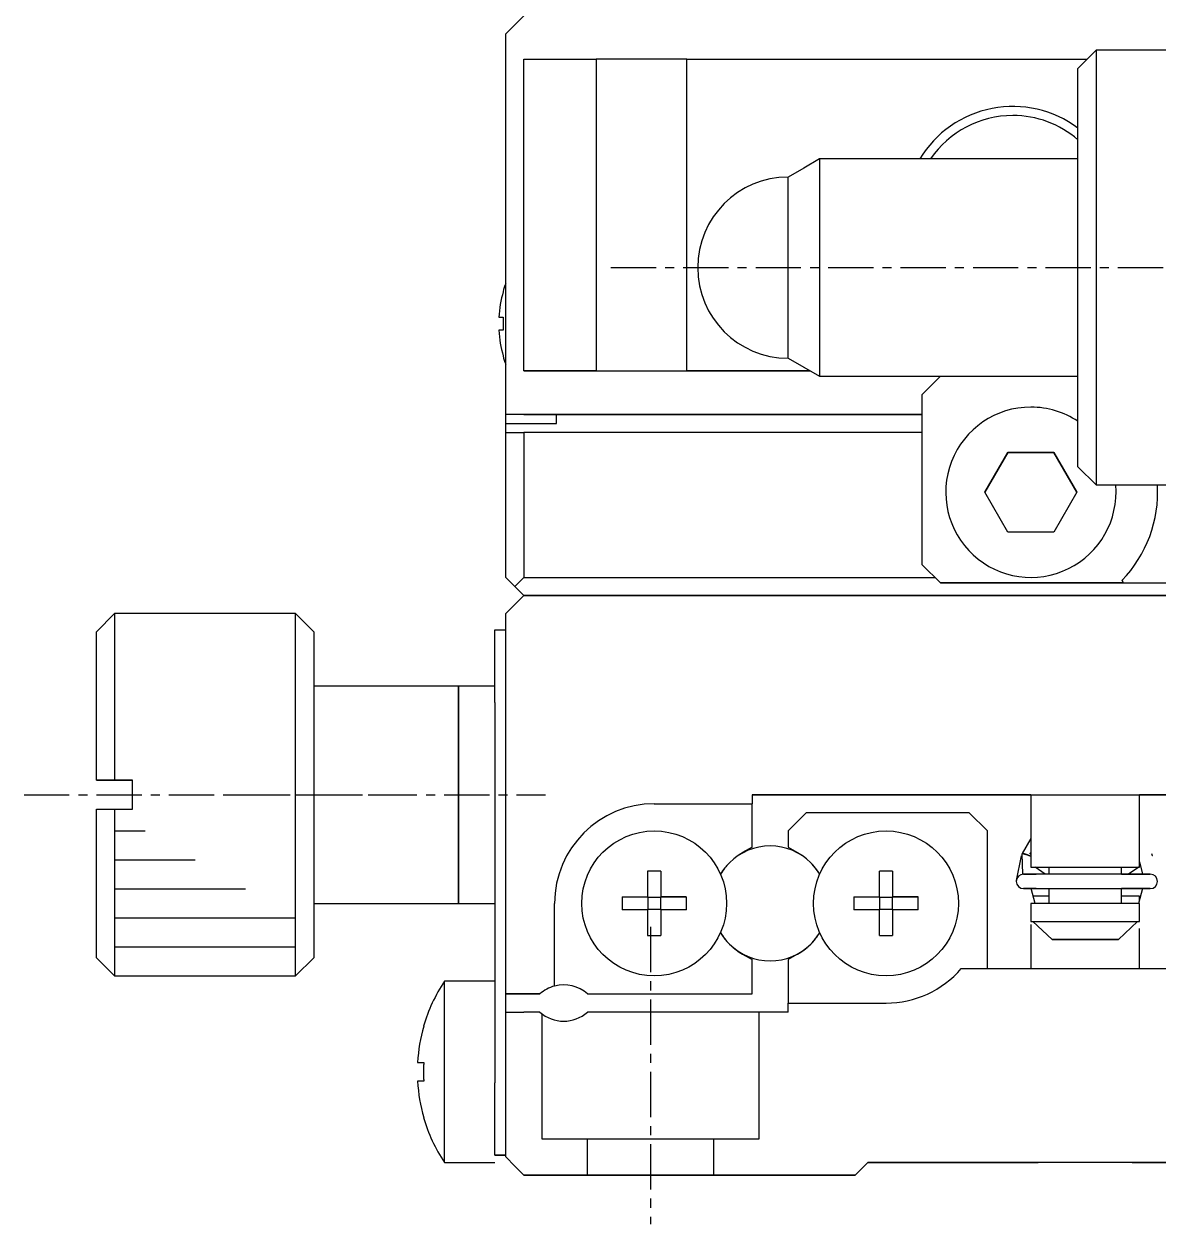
# Model space of a CAD drawing. Extents: x 85 to 291, y 58 to 217.
# Drawn here: x 89.8 to 121.11, y 106.46 to 139.58 of the extents above; entities that cross this region are included whole.
import ezdxf

# ---------------------------------------------------------------- set-up
doc = ezdxf.new("R2010")
doc.units = 0
doc.linetypes.add('CENTER', pattern=[2, 1.25, -0.25, 0.25, -0.25])
doc.layers.get('0').update_dxf_attribs({"linetype": 'CONTINUOUS'})
doc.layers.add('CENTER', color=1, linetype='CENTER')

msp = doc.modelspace()

# ---------------------------------------------------------------- linework, layer by layer
at = {"color": 7, "linetype": 'CONTINUOUS'}
for p, q in [((103.598, 139.806), (103.098, 139.306)), ((103.098, 128.806), (103.098, 139.306)), ((119.398, 138.856), (118.898, 138.356)), ((119.398, 138.856), (119.398, 126.856)), ((122.898, 138.856), (119.398, 138.856)), ((103.598, 130.006), (103.598, 138.606)), ((103.598, 138.606), (105.598, 138.606)), ((105.598, 138.606), (105.598, 130.006)), ((108.098, 138.606), (105.598, 138.606)), ((108.098, 138.606), (119.148, 138.606)), ((108.098, 130.006), (108.098, 138.606)), ((118.898, 127.356), (118.898, 138.356)), ((111.764, 135.856), (111.331, 135.606)), ((118.898, 135.856), (111.764, 135.856)), ((111.764, 135.856), (111.764, 132.829)), ((111.331, 135.606), (110.898, 135.356)), ((110.898, 132.834), (110.898, 135.356)), ((110.898, 130.356), (110.898, 132.834)), ((111.764, 132.829), (111.764, 129.856)), ((103.024, 132.195), (103.028, 132.193)), ((103.024, 132.195), (103.028, 132.193)), ((102.908, 131.486), (103.028, 131.486)), ((102.908, 131.486), (103.028, 131.486)), ((103.028, 131.126), (102.908, 131.126)), ((103.028, 130.42), (103.024, 130.418)), ((110.898, 130.356), (111.331, 130.106)), ((103.598, 130.006), (108.098, 130.006)), ((105.598, 130.006), (103.598, 130.006)), ((105.598, 130.006), (108.098, 130.006)), ((111.504, 130.006), (108.098, 130.006)), ((108.098, 130.006), (111.504, 130.006)), ((111.331, 130.106), (111.764, 129.856)), ((111.764, 129.856), (118.898, 129.856)), ((115.098, 129.856), (114.598, 129.356)), ((115.098, 129.856), (118.898, 129.856)), ((114.598, 124.656), (114.598, 129.356)), ((103.598, 128.806), (103.098, 128.806)), ((104.498, 128.806), (103.098, 128.806)), ((103.098, 128.556), (103.098, 128.806)), ((103.098, 128.556), (104.498, 128.556)), ((103.098, 128.556), (104.498, 128.556)), ((103.098, 128.306), (103.098, 128.556)), ((103.598, 128.806), (114.598, 128.806)), ((114.598, 128.806), (104.498, 128.806)), ((104.498, 128.556), (104.498, 128.806)), ((103.098, 124.306), (103.098, 128.306)), ((103.098, 128.306), (103.598, 128.306)), ((103.598, 128.306), (103.598, 124.306)), ((114.598, 128.306), (103.598, 128.306)), ((116.963, 127.756), (116.328, 126.656)), ((116.328, 126.656), (116.963, 127.756)), ((118.233, 127.756), (116.963, 127.756)), ((116.963, 127.756), (118.233, 127.756)), ((118.868, 126.656), (118.233, 127.756)), ((118.233, 127.756), (118.868, 126.656)), ((118.898, 127.356), (119.398, 126.856)), ((116.963, 125.556), (116.328, 126.656)), ((118.868, 126.656), (118.233, 125.556)), ((119.398, 126.856), (122.898, 126.856)), ((118.233, 125.556), (116.963, 125.556)), ((115.098, 124.156), (114.598, 124.656)), ((114.598, 124.656), (115.098, 124.156)), ((103.098, 124.306), (103.348, 124.056)), ((103.348, 124.056), (103.098, 124.306)), ((103.598, 124.306), (103.348, 124.056)), ((103.598, 124.306), (114.948, 124.306)), ((120.145, 124.156), (120.116, 124.225)), ((120.116, 124.225), (120.145, 124.156)), ((103.598, 123.806), (103.248, 124.156)), ((103.248, 124.156), (103.598, 123.806)), ((103.348, 124.056), (103.598, 123.806)), ((103.598, 123.806), (103.348, 124.056)), ((115.098, 124.156), (122.898, 124.156)), ((120.145, 124.156), (115.098, 124.156)), ((120.145, 124.156), (122.898, 124.156)), ((103.598, 123.806), (103.098, 123.306)), ((103.598, 123.806), (142.598, 123.806)), ((142.598, 123.806), (103.598, 123.806)), ((92.298, 123.306), (91.798, 122.806)), ((92.298, 123.306), (92.298, 118.706)), ((97.298, 123.306), (92.298, 123.306)), ((97.298, 118.306), (97.298, 123.306)), ((97.798, 122.806), (97.298, 123.306)), ((103.098, 112.806), (103.098, 123.306)), ((91.798, 118.706), (91.798, 122.806)), ((97.798, 122.806), (97.798, 118.306)), ((102.798, 120.856), (102.798, 122.856)), ((102.798, 122.856), (103.098, 122.856)), ((101.798, 121.306), (97.798, 121.306)), ((101.798, 121.306), (101.798, 115.306)), ((101.798, 118.306), (101.798, 121.306)), ((102.798, 121.306), (101.798, 121.306)), ((102.798, 120.856), (102.798, 111.731)), ((91.798, 118.706), (92.298, 118.706)), ((92.298, 118.706), (91.798, 118.706)), ((92.298, 118.706), (92.798, 118.706)), ((92.798, 118.706), (92.298, 118.706)), ((92.798, 117.906), (92.798, 118.706)), ((97.298, 113.306), (97.298, 118.306)), ((97.798, 118.306), (97.798, 113.806)), ((101.798, 115.306), (101.798, 118.306)), ((117.598, 118.306), (109.898, 118.306)), ((109.898, 118.306), (136.298, 118.306)), ((109.898, 118.306), (109.898, 118.056)), ((117.598, 118.306), (117.598, 116.306)), ((121.598, 118.306), (120.598, 118.306)), ((120.598, 116.306), (120.598, 118.306)), ((107.198, 118.056), (109.898, 118.056)), ((107.198, 118.056), (109.898, 118.056)), ((109.898, 116.857), (109.898, 118.056)), ((91.798, 117.906), (92.298, 117.906)), ((91.798, 113.806), (91.798, 117.906)), ((92.298, 117.906), (92.798, 117.906)), ((92.298, 117.906), (92.298, 113.306)), ((111.398, 117.806), (110.898, 117.306)), ((115.898, 117.806), (111.398, 117.806)), ((116.398, 117.306), (115.898, 117.806)), ((110.898, 117.306), (110.898, 116.857)), ((116.398, 113.506), (116.398, 117.306)), ((117.597, 117.097), (117.356, 116.686)), ((109.638, 116.707), (109.898, 116.857)), ((109.898, 116.857), (109.638, 116.707)), ((110.898, 116.857), (111.158, 116.707)), ((110.898, 116.857), (111.158, 116.707)), ((117.329, 116.62), (117.196, 115.939)), ((117.35, 116.676), (117.363, 116.11)), ((117.355, 116.684), (117.562, 116.629)), ((117.562, 116.629), (117.598, 116.612)), ((117.568, 116.664), (117.598, 116.703)), ((120.939, 116.675), (120.938, 116.674)), ((120.96, 116.621), (120.939, 116.676)), ((120.939, 116.672), (120.939, 116.675)), ((120.961, 116.618), (120.96, 116.62)), ((120.962, 116.615), (120.961, 116.618)), ((117.598, 116.306), (118.098, 116.306)), ((117.598, 116.306), (120.598, 116.306)), ((117.996, 116.113), (117.714, 116.306)), ((118.098, 116.306), (120.098, 116.306)), ((118.098, 116.306), (118.098, 116.113)), ((118.098, 116.306), (120.098, 116.306)), ((120.098, 116.113), (120.098, 116.306)), ((120.098, 116.306), (120.598, 116.306)), ((120.576, 116.306), (120.294, 116.113)), ((120.598, 116.454), (120.683, 116.113)), ((107.018, 115.486), (107.018, 116.193)), ((107.378, 116.193), (107.378, 115.486)), ((113.418, 115.486), (113.418, 116.193)), ((113.778, 116.193), (113.778, 115.486)), ((120.895, 116.113), (117.395, 116.113)), ((117.395, 116.113), (117.745, 116.113)), ((120.098, 116.113), (120.895, 116.113)), ((117.745, 115.713), (117.395, 115.713)), ((117.395, 115.713), (120.895, 115.713)), ((117.717, 115.306), (117.606, 115.713)), ((118.098, 115.713), (118.098, 115.306)), ((120.895, 115.713), (120.098, 115.713)), ((120.098, 115.306), (120.098, 115.713)), ((120.683, 115.713), (120.572, 115.306)), ((97.798, 115.306), (101.798, 115.306)), ((101.798, 115.306), (102.798, 115.306)), ((104.448, 113.025), (104.448, 115.306)), ((106.311, 115.486), (107.018, 115.486)), ((106.311, 115.486), (107.018, 115.486)), ((107.028, 115.476), (107.018, 115.486)), ((107.028, 115.476), (107.367, 115.476)), ((107.028, 115.137), (107.028, 115.476)), ((107.367, 115.476), (107.378, 115.486)), ((107.367, 115.476), (107.367, 115.137)), ((108.084, 115.486), (107.378, 115.486)), ((107.378, 115.486), (108.084, 115.486)), ((112.711, 115.486), (113.418, 115.486)), ((112.711, 115.486), (113.418, 115.486)), ((113.428, 115.476), (113.418, 115.486)), ((113.428, 115.476), (113.767, 115.476)), ((113.428, 115.137), (113.428, 115.476)), ((113.767, 115.476), (113.778, 115.486)), ((113.767, 115.476), (113.767, 115.137)), ((114.484, 115.486), (113.778, 115.486)), ((113.778, 115.486), (114.484, 115.486)), ((120.598, 115.306), (117.598, 115.306)), ((117.598, 115.306), (117.598, 114.806)), ((118.098, 115.506), (117.648, 115.506)), ((120.598, 115.506), (120.098, 115.506)), ((120.598, 115.372), (120.598, 115.506)), ((120.598, 114.806), (120.598, 115.306)), ((107.018, 115.126), (106.311, 115.126)), ((107.028, 115.137), (107.018, 115.126)), ((107.018, 114.42), (107.018, 115.126)), ((107.367, 115.137), (107.028, 115.137)), ((107.367, 115.137), (107.378, 115.126)), ((108.084, 115.126), (107.378, 115.126)), ((107.378, 115.126), (107.378, 114.42)), ((113.418, 115.126), (112.711, 115.126)), ((113.428, 115.137), (113.418, 115.126)), ((113.418, 114.42), (113.418, 115.126)), ((113.767, 115.137), (113.428, 115.137)), ((113.767, 115.137), (113.778, 115.126)), ((114.484, 115.126), (113.778, 115.126)), ((113.778, 115.126), (113.778, 114.42)), ((117.598, 114.806), (117.652, 114.806)), ((117.598, 114.728), (117.598, 113.506)), ((118.181, 114.306), (117.652, 114.806)), ((117.652, 114.806), (120.543, 114.806)), ((120.543, 114.806), (120.014, 114.306)), ((120.543, 114.806), (120.598, 114.806)), ((120.598, 113.506), (120.598, 114.615)), ((118.181, 114.306), (120.014, 114.306)), ((120.014, 114.306), (118.181, 114.306)), ((91.798, 113.806), (92.298, 113.306)), ((97.298, 113.306), (97.798, 113.806)), ((109.638, 113.906), (109.898, 113.755)), ((109.898, 112.806), (109.898, 113.755)), ((111.158, 113.906), (110.898, 113.755)), ((110.898, 113.755), (110.898, 112.556)), ((92.298, 113.306), (97.298, 113.306)), ((115.677, 113.506), (130.519, 113.506)), ((101.406, 108.156), (101.406, 113.156)), ((102.798, 113.156), (101.406, 113.156)), ((103.098, 112.806), (103.598, 112.806)), ((103.598, 112.806), (103.098, 112.806)), ((103.098, 112.306), (103.098, 112.806)), ((104.036, 112.806), (103.598, 112.806)), ((103.598, 112.806), (104.036, 112.806)), ((105.359, 112.806), (109.898, 112.806)), ((105.359, 112.806), (109.898, 112.806)), ((103.098, 108.306), (103.098, 112.306)), ((103.098, 112.306), (103.598, 112.306)), ((104.036, 112.306), (103.598, 112.306)), ((110.898, 112.306), (105.359, 112.306)), ((110.898, 112.556), (113.598, 112.556)), ((110.898, 112.306), (110.898, 112.556)), ((100.828, 111.918), (100.835, 111.915)), ((100.828, 111.918), (100.835, 111.915)), ((102.798, 111.731), (102.798, 110.356)), ((100.663, 110.916), (100.835, 110.916)), ((100.663, 110.916), (100.835, 110.916)), ((100.835, 110.396), (100.663, 110.396)), ((102.798, 108.356), (102.798, 110.356)), ((100.835, 109.398), (100.828, 109.394)), ((102.798, 108.356), (103.098, 108.356)), ((103.098, 108.356), (102.798, 108.356)), ((101.406, 108.156), (102.798, 108.156)), ((103.098, 108.306), (103.348, 108.056)), ((103.348, 108.056), (103.098, 108.306)), ((103.348, 108.056), (103.598, 107.806)), ((103.348, 108.056), (103.598, 107.806)), ((113.098, 108.156), (112.748, 107.806)), ((112.748, 107.806), (113.098, 108.156)), ((113.098, 108.156), (117.798, 108.156)), ((133.098, 108.156), (113.098, 108.156)), ((120.398, 108.156), (125.798, 108.156)), ((103.598, 107.806), (112.748, 107.806)), ((112.748, 107.806), (103.598, 107.806)), ((105.348, 107.806), (108.848, 107.806)), ((105.348, 107.806), (107.098, 107.806)), ((105.348, 107.806), (108.848, 107.806)), ((105.348, 107.806), (107.098, 107.806)), ((107.098, 107.806), (108.848, 107.806)), ((107.098, 107.806), (108.848, 107.806))]:
    msp.add_line(p, q, dxfattribs=at)
at = {"color": 3, "linetype": 'CONTINUOUS'}
for p, q in [((92.298, 117.306), (93.141, 117.306)), ((92.298, 116.506), (94.526, 116.506)), ((92.298, 115.706), (95.912, 115.706)), ((92.298, 114.906), (97.298, 114.906)), ((92.298, 114.106), (97.298, 114.106)), ((92.298, 114.106), (97.298, 114.106)), ((110.098, 108.806), (110.098, 112.306)), ((104.098, 112.256), (104.098, 108.806)), ((104.098, 108.806), (110.098, 108.806)), ((105.348, 108.806), (105.348, 107.806)), ((108.848, 107.806), (108.848, 108.806))]:
    msp.add_line(p, q, dxfattribs=at)
at = {"color": 7, "linetype": 'CONTINUOUS'}
for points in [[(103.028, 131.487, 0), (103.028, 131.483, 0), (103.028, 131.481, 0), (103.028, 131.477, 0), (103.028, 131.475, 0), (103.027, 131.473, 0), (103.027, 131.469, 0), (103.027, 131.467, 0), (103.027, 131.463, 0), (103.027, 131.461, 0), (103.027, 131.459, 0), (103.027, 131.455, 0), (103.027, 131.453, 0), (103.026, 131.449, 0), (103.026, 131.447, 0), (103.026, 131.443, 0), (103.026, 131.441, 0), (103.026, 131.439, 0), (103.026, 131.435, 0), (103.026, 131.433, 0), (103.026, 131.429, 0), (103.026, 131.427, 0), (103.026, 131.425, 0), (103.025, 131.421, 0), (103.025, 131.419, 0), (103.025, 131.415, 0), (103.025, 131.413, 0), (103.025, 131.411, 0), (103.025, 131.407, 0), (103.025, 131.405, 0), (103.025, 131.401, 0), (103.025, 131.399, 0), (103.025, 131.397, 0), (103.025, 131.393, 0), (103.025, 131.391, 0), (103.024, 131.387, 0), (103.024, 131.385, 0), (103.024, 131.383, 0), (103.024, 131.379, 0), (103.024, 131.377, 0), (103.024, 131.373, 0), (103.024, 131.371, 0), (103.024, 131.369, 0), (103.024, 131.365, 0), (103.024, 131.363, 0), (103.024, 131.359, 0), (103.024, 131.357, 0), (103.024, 131.353, 0), (103.024, 131.351, 0), (103.024, 131.349, 0), (103.024, 131.345, 0), (103.024, 131.343, 0), (103.024, 131.339, 0), (103.024, 131.337, 0), (103.024, 131.335, 0), (103.024, 131.331, 0), (103.024, 131.329, 0), (103.024, 131.325, 0), (103.024, 131.323, 0), (103.024, 131.321, 0), (103.024, 131.317, 0), (103.024, 131.315, 0), (103.024, 131.311, 0), (103.024, 131.309, 0), (103.024, 131.307, 0), (103.024, 131.303, 0), (103.024, 131.301, 0), (103.024, 131.297, 0), (103.024, 131.295, 0), (103.024, 131.293, 0), (103.024, 131.289, 0), (103.024, 131.287, 0), (103.024, 131.283, 0), (103.024, 131.281, 0), (103.024, 131.277, 0), (103.024, 131.275, 0), (103.024, 131.273, 0), (103.024, 131.269, 0), (103.024, 131.267, 0), (103.024, 131.263, 0), (103.024, 131.261, 0), (103.024, 131.259, 0), (103.024, 131.255, 0), (103.024, 131.253, 0), (103.024, 131.249, 0), (103.024, 131.247, 0), (103.024, 131.245, 0), (103.024, 131.241, 0), (103.024, 131.239, 0), (103.024, 131.235, 0), (103.024, 131.233, 0), (103.024, 131.231, 0), (103.024, 131.227, 0), (103.024, 131.225, 0), (103.025, 131.221, 0), (103.025, 131.219, 0), (103.025, 131.217, 0), (103.025, 131.213, 0), (103.025, 131.211, 0), (103.025, 131.207, 0), (103.025, 131.205, 0), (103.025, 131.203, 0), (103.025, 131.199, 0), (103.025, 131.197, 0), (103.025, 131.193, 0), (103.025, 131.191, 0), (103.026, 131.187, 0), (103.026, 131.185, 0), (103.026, 131.183, 0), (103.026, 131.179, 0), (103.026, 131.177, 0), (103.026, 131.173, 0), (103.026, 131.171, 0), (103.026, 131.169, 0), (103.026, 131.165, 0), (103.026, 131.163, 0), (103.027, 131.159, 0), (103.027, 131.157, 0), (103.027, 131.155, 0), (103.027, 131.151, 0), (103.027, 131.149, 0), (103.027, 131.145, 0), (103.027, 131.143, 0), (103.027, 131.141, 0), (103.028, 131.137, 0), (103.028, 131.135, 0), (103.028, 131.131, 0), (103.028, 131.129, 0), (103.028, 131.127, 0)], [(117.355, 116.679, 0), (117.355, 116.679, 0), (117.355, 116.679, 0), (117.355, 116.679, 0), (117.355, 116.679, 0), (117.355, 116.679, 0), (117.355, 116.679, 0), (117.355, 116.679, 0), (117.355, 116.679, 0), (117.355, 116.679, 0), (117.353, 116.679, 0), (117.353, 116.679, 0), (117.353, 116.679, 0), (117.353, 116.679, 0), (117.353, 116.679, 0), (117.353, 116.679, 0), (117.353, 116.679, 0), (117.353, 116.679, 0), (117.353, 116.679, 0), (117.353, 116.679, 0), (117.353, 116.679, 0), (117.353, 116.679, 0), (117.353, 116.679, 0), (117.353, 116.679, 0), (117.353, 116.679, 0), (117.353, 116.679, 0), (117.353, 116.679, 0), (117.353, 116.679, 0), (117.353, 116.679, 0), (117.353, 116.679, 0), (117.353, 116.679, 0), (117.353, 116.679, 0), (117.353, 116.679, 0), (117.353, 116.679, 0), (117.353, 116.679, 0), (117.353, 116.679, 0), (117.353, 116.679, 0), (117.353, 116.679, 0), (117.353, 116.679, 0), (117.353, 116.679, 0), (117.353, 116.679, 0), (117.353, 116.679, 0), (117.353, 116.679, 0), (117.351, 116.679, 0), (117.351, 116.679, 0), (117.351, 116.679, 0), (117.351, 116.679, 0), (117.351, 116.679, 0), (117.351, 116.679, 0), (117.351, 116.679, 0), (117.351, 116.679, 0), (117.351, 116.679, 0), (117.351, 116.679, 0), (117.351, 116.677, 0), (117.351, 116.677, 0), (117.351, 116.677, 0), (117.351, 116.677, 0), (117.351, 116.677, 0), (117.351, 116.677, 0), (117.351, 116.677, 0), (117.351, 116.677, 0), (117.351, 116.677, 0), (117.351, 116.677, 0), (117.351, 116.677, 0), (117.351, 116.677, 0), (117.351, 116.677, 0), (117.351, 116.677, 0), (117.351, 116.677, 0), (117.351, 116.677, 0), (117.351, 116.677, 0), (117.351, 116.677, 0), (117.351, 116.677, 0), (117.351, 116.677, 0), (117.351, 116.677, 0), (117.351, 116.677, 0), (117.351, 116.677, 0), (117.351, 116.677, 0), (117.351, 116.677, 0), (117.351, 116.677, 0), (117.351, 116.677, 0), (117.351, 116.677, 0), (117.351, 116.677, 0), (117.351, 116.677, 0), (117.351, 116.677, 0), (117.351, 116.677, 0), (117.351, 116.677, 0), (117.351, 116.677, 0), (117.351, 116.677, 0), (117.351, 116.677, 0), (117.351, 116.677, 0), (117.351, 116.677, 0), (117.351, 116.677, 0), (117.351, 116.677, 0), (117.351, 116.677, 0), (117.351, 116.677, 0), (117.351, 116.677, 0), (117.351, 116.677, 0), (117.351, 116.677, 0), (117.351, 116.677, 0), (117.351, 116.677, 0), (117.351, 116.675, 0), (117.351, 116.675, 0), (117.349, 116.675, 0), (117.349, 116.675, 0), (117.349, 116.675, 0), (117.349, 116.675, 0), (117.349, 116.675, 0), (117.349, 116.675, 0), (117.349, 116.675, 0), (117.349, 116.675, 0), (117.349, 116.675, 0), (117.349, 116.675, 0), (117.349, 116.675, 0), (117.349, 116.675, 0), (117.349, 116.675, 0), (117.349, 116.675, 0), (117.349, 116.675, 0), (117.349, 116.675, 0), (117.349, 116.675, 0), (117.349, 116.675, 0), (117.349, 116.675, 0), (117.349, 116.675, 0), (117.349, 116.675, 0), (117.349, 116.675, 0), (117.349, 116.675, 0), (117.349, 116.675, 0), (117.349, 116.675, 0), (117.349, 116.675, 0), (117.349, 116.675, 0)], [(117.597, 116.601, 0), (117.595, 116.603, 0), (117.593, 116.603, 0), (117.591, 116.605, 0), (117.589, 116.605, 0), (117.585, 116.607, 0), (117.583, 116.607, 0), (117.581, 116.609, 0), (117.579, 116.611, 0), (117.577, 116.611, 0), (117.575, 116.613, 0), (117.571, 116.613, 0), (117.569, 116.615, 0), (117.567, 116.615, 0), (117.565, 116.617, 0), (117.563, 116.617, 0), (117.559, 116.619, 0), (117.557, 116.619, 0), (117.555, 116.621, 0), (117.553, 116.621, 0), (117.551, 116.623, 0), (117.547, 116.623, 0), (117.545, 116.625, 0), (117.543, 116.625, 0), (117.541, 116.627, 0), (117.537, 116.629, 0), (117.535, 116.629, 0), (117.533, 116.631, 0), (117.531, 116.631, 0), (117.529, 116.633, 0), (117.525, 116.633, 0), (117.523, 116.635, 0), (117.521, 116.635, 0), (117.519, 116.635, 0), (117.517, 116.637, 0), (117.513, 116.637, 0), (117.511, 116.639, 0), (117.509, 116.639, 0), (117.507, 116.641, 0), (117.505, 116.641, 0), (117.501, 116.643, 0), (117.499, 116.643, 0), (117.497, 116.645, 0), (117.495, 116.645, 0), (117.493, 116.647, 0), (117.489, 116.647, 0), (117.487, 116.647, 0), (117.485, 116.649, 0), (117.483, 116.649, 0), (117.481, 116.651, 0), (117.479, 116.651, 0), (117.475, 116.653, 0), (117.473, 116.653, 0), (117.471, 116.653, 0), (117.469, 116.655, 0), (117.467, 116.655, 0), (117.465, 116.657, 0), (117.463, 116.657, 0), (117.459, 116.657, 0), (117.457, 116.659, 0), (117.455, 116.659, 0), (117.453, 116.659, 0), (117.451, 116.661, 0), (117.449, 116.661, 0), (117.447, 116.663, 0), (117.445, 116.663, 0), (117.443, 116.663, 0), (117.441, 116.665, 0), (117.439, 116.665, 0), (117.437, 116.665, 0), (117.435, 116.667, 0), (117.433, 116.667, 0), (117.431, 116.667, 0), (117.429, 116.667, 0), (117.427, 116.669, 0), (117.425, 116.669, 0), (117.423, 116.669, 0), (117.421, 116.671, 0), (117.419, 116.671, 0), (117.417, 116.671, 0), (117.415, 116.671, 0), (117.413, 116.673, 0), (117.411, 116.673, 0), (117.409, 116.673, 0), (117.407, 116.673, 0), (117.405, 116.673, 0), (117.403, 116.675, 0), (117.403, 116.675, 0), (117.401, 116.675, 0), (117.399, 116.675, 0), (117.397, 116.675, 0), (117.395, 116.677, 0), (117.393, 116.677, 0), (117.393, 116.677, 0), (117.391, 116.677, 0), (117.389, 116.677, 0), (117.387, 116.677, 0), (117.387, 116.679, 0), (117.385, 116.679, 0), (117.383, 116.679, 0), (117.383, 116.679, 0), (117.381, 116.679, 0), (117.379, 116.679, 0), (117.379, 116.679, 0), (117.377, 116.679, 0), (117.375, 116.679, 0), (117.375, 116.679, 0), (117.373, 116.681, 0), (117.371, 116.681, 0), (117.371, 116.681, 0), (117.369, 116.681, 0), (117.369, 116.681, 0), (117.367, 116.681, 0), (117.367, 116.681, 0), (117.365, 116.681, 0), (117.365, 116.681, 0), (117.363, 116.681, 0), (117.363, 116.681, 0), (117.361, 116.681, 0), (117.361, 116.681, 0), (117.361, 116.681, 0), (117.359, 116.681, 0), (117.359, 116.681, 0), (117.357, 116.681, 0), (117.357, 116.681, 0), (117.357, 116.681, 0), (117.355, 116.679, 0), (117.355, 116.679, 0), (117.355, 116.679, 0)], [(120.939, 116.675, 0), (120.939, 116.675, 0), (120.939, 116.675, 0), (120.939, 116.675, 0), (120.939, 116.675, 0), (120.939, 116.675, 0), (120.939, 116.675, 0), (120.939, 116.675, 0), (120.939, 116.675, 0), (120.939, 116.675, 0), (120.939, 116.675, 0), (120.939, 116.675, 0), (120.939, 116.675, 0), (120.939, 116.675, 0), (120.939, 116.675, 0), (120.939, 116.675, 0), (120.939, 116.675, 0), (120.939, 116.675, 0), (120.939, 116.675, 0), (120.939, 116.675, 0), (120.939, 116.675, 0), (120.939, 116.675, 0), (120.939, 116.675, 0), (120.939, 116.675, 0), (120.939, 116.675, 0), (120.939, 116.675, 0), (120.939, 116.675, 0), (120.939, 116.675, 0), (120.939, 116.675, 0), (120.939, 116.675, 0), (120.939, 116.675, 0), (120.939, 116.675, 0), (120.939, 116.675, 0), (120.939, 116.675, 0), (120.939, 116.675, 0), (120.939, 116.675, 0), (120.939, 116.675, 0), (120.939, 116.675, 0), (120.939, 116.675, 0), (120.939, 116.675, 0), (120.939, 116.675, 0), (120.939, 116.675, 0), (120.939, 116.675, 0), (120.939, 116.675, 0), (120.939, 116.675, 0), (120.939, 116.675, 0), (120.939, 116.675, 0), (120.939, 116.675, 0), (120.939, 116.675, 0), (120.939, 116.675, 0), (120.939, 116.675, 0), (120.939, 116.675, 0), (120.939, 116.675, 0), (120.939, 116.675, 0), (120.939, 116.675, 0), (120.939, 116.675, 0), (120.939, 116.675, 0), (120.939, 116.675, 0), (120.939, 116.675, 0), (120.939, 116.675, 0), (120.939, 116.675, 0), (120.939, 116.675, 0), (120.939, 116.675, 0), (120.939, 116.675, 0), (120.939, 116.675, 0), (120.939, 116.675, 0), (120.939, 116.675, 0), (120.939, 116.675, 0), (120.939, 116.675, 0), (120.939, 116.675, 0), (120.939, 116.675, 0), (120.939, 116.675, 0), (120.939, 116.675, 0), (120.939, 116.675, 0), (120.939, 116.675, 0), (120.939, 116.675, 0), (120.939, 116.675, 0), (120.939, 116.675, 0), (120.939, 116.675, 0), (120.939, 116.675, 0), (120.939, 116.675, 0), (120.939, 116.675, 0), (120.939, 116.675, 0), (120.939, 116.675, 0), (120.939, 116.675, 0), (120.939, 116.675, 0), (120.939, 116.675, 0), (120.939, 116.675, 0), (120.939, 116.675, 0), (120.939, 116.675, 0), (120.939, 116.675, 0), (120.939, 116.675, 0), (120.939, 116.675, 0), (120.939, 116.675, 0), (120.939, 116.675, 0), (120.939, 116.675, 0), (120.939, 116.675, 0), (120.939, 116.675, 0), (120.939, 116.675, 0), (120.939, 116.675, 0), (120.939, 116.675, 0), (120.939, 116.675, 0), (120.939, 116.675, 0), (120.939, 116.675, 0), (120.939, 116.675, 0), (120.939, 116.675, 0), (120.939, 116.675, 0), (120.939, 116.675, 0), (120.939, 116.675, 0), (120.939, 116.675, 0), (120.939, 116.675, 0), (120.939, 116.675, 0), (120.939, 116.675, 0), (120.939, 116.677, 0), (120.939, 116.677, 0), (120.939, 116.677, 0), (120.939, 116.677, 0), (120.939, 116.677, 0), (120.939, 116.677, 0), (120.939, 116.677, 0), (120.939, 116.677, 0), (120.939, 116.677, 0), (120.939, 116.677, 0), (120.939, 116.677, 0), (120.939, 116.677, 0), (120.939, 116.677, 0), (120.939, 116.677, 0), (120.939, 116.677, 0), (120.939, 116.677, 0)], [(107.377, 116.193, 0), (107.375, 116.193, 0), (107.371, 116.193, 0), (107.369, 116.193, 0), (107.367, 116.193, 0), (107.363, 116.193, 0), (107.361, 116.193, 0), (107.357, 116.193, 0), (107.355, 116.193, 0), (107.353, 116.193, 0), (107.349, 116.193, 0), (107.347, 116.193, 0), (107.343, 116.193, 0), (107.341, 116.193, 0), (107.339, 116.193, 0), (107.335, 116.193, 0), (107.333, 116.193, 0), (107.329, 116.193, 0), (107.327, 116.193, 0), (107.325, 116.193, 0), (107.321, 116.193, 0), (107.319, 116.193, 0), (107.315, 116.193, 0), (107.313, 116.193, 0), (107.311, 116.193, 0), (107.307, 116.193, 0), (107.305, 116.193, 0), (107.301, 116.193, 0), (107.299, 116.195, 0), (107.295, 116.195, 0), (107.293, 116.195, 0), (107.291, 116.195, 0), (107.287, 116.195, 0), (107.285, 116.195, 0), (107.281, 116.195, 0), (107.279, 116.195, 0), (107.277, 116.195, 0), (107.273, 116.195, 0), (107.271, 116.195, 0), (107.267, 116.195, 0), (107.265, 116.195, 0), (107.263, 116.195, 0), (107.259, 116.195, 0), (107.257, 116.195, 0), (107.253, 116.195, 0), (107.251, 116.195, 0), (107.249, 116.195, 0), (107.245, 116.195, 0), (107.243, 116.195, 0), (107.239, 116.195, 0), (107.237, 116.195, 0), (107.235, 116.195, 0), (107.231, 116.195, 0), (107.229, 116.195, 0), (107.225, 116.195, 0), (107.223, 116.195, 0), (107.219, 116.195, 0), (107.217, 116.195, 0), (107.215, 116.195, 0), (107.211, 116.195, 0), (107.209, 116.195, 0), (107.205, 116.195, 0), (107.203, 116.195, 0), (107.201, 116.195, 0), (107.197, 116.195, 0), (107.195, 116.195, 0), (107.191, 116.195, 0), (107.189, 116.195, 0), (107.187, 116.195, 0), (107.183, 116.195, 0), (107.181, 116.195, 0), (107.177, 116.195, 0), (107.175, 116.195, 0), (107.173, 116.195, 0), (107.169, 116.195, 0), (107.167, 116.195, 0), (107.163, 116.195, 0), (107.161, 116.195, 0), (107.159, 116.195, 0), (107.155, 116.195, 0), (107.153, 116.195, 0), (107.149, 116.195, 0), (107.147, 116.195, 0), (107.145, 116.195, 0), (107.141, 116.195, 0), (107.139, 116.195, 0), (107.135, 116.195, 0), (107.133, 116.195, 0), (107.129, 116.195, 0), (107.127, 116.195, 0), (107.125, 116.195, 0), (107.121, 116.195, 0), (107.119, 116.195, 0), (107.115, 116.195, 0), (107.113, 116.195, 0), (107.111, 116.195, 0), (107.107, 116.195, 0), (107.105, 116.195, 0), (107.101, 116.195, 0), (107.099, 116.195, 0), (107.097, 116.195, 0), (107.093, 116.193, 0), (107.091, 116.193, 0), (107.087, 116.193, 0), (107.085, 116.193, 0), (107.083, 116.193, 0), (107.079, 116.193, 0), (107.077, 116.193, 0), (107.073, 116.193, 0), (107.071, 116.193, 0), (107.069, 116.193, 0), (107.065, 116.193, 0), (107.063, 116.193, 0), (107.059, 116.193, 0), (107.057, 116.193, 0), (107.055, 116.193, 0), (107.051, 116.193, 0), (107.049, 116.193, 0), (107.045, 116.193, 0), (107.043, 116.193, 0), (107.039, 116.193, 0), (107.037, 116.193, 0), (107.035, 116.193, 0), (107.031, 116.193, 0), (107.029, 116.193, 0), (107.025, 116.193, 0), (107.023, 116.193, 0), (107.021, 116.193, 0), (107.017, 116.193, 0)], [(113.777, 116.193, 0), (113.775, 116.193, 0), (113.771, 116.193, 0), (113.769, 116.193, 0), (113.767, 116.193, 0), (113.763, 116.193, 0), (113.761, 116.193, 0), (113.757, 116.193, 0), (113.755, 116.193, 0), (113.753, 116.193, 0), (113.749, 116.193, 0), (113.747, 116.193, 0), (113.743, 116.193, 0), (113.741, 116.193, 0), (113.739, 116.193, 0), (113.735, 116.193, 0), (113.733, 116.193, 0), (113.729, 116.193, 0), (113.727, 116.193, 0), (113.725, 116.193, 0), (113.721, 116.193, 0), (113.719, 116.193, 0), (113.715, 116.193, 0), (113.713, 116.193, 0), (113.711, 116.193, 0), (113.707, 116.193, 0), (113.705, 116.193, 0), (113.701, 116.193, 0), (113.699, 116.195, 0), (113.695, 116.195, 0), (113.693, 116.195, 0), (113.691, 116.195, 0), (113.687, 116.195, 0), (113.685, 116.195, 0), (113.681, 116.195, 0), (113.679, 116.195, 0), (113.677, 116.195, 0), (113.673, 116.195, 0), (113.671, 116.195, 0), (113.667, 116.195, 0), (113.665, 116.195, 0), (113.663, 116.195, 0), (113.659, 116.195, 0), (113.657, 116.195, 0), (113.653, 116.195, 0), (113.651, 116.195, 0), (113.649, 116.195, 0), (113.645, 116.195, 0), (113.643, 116.195, 0), (113.639, 116.195, 0), (113.637, 116.195, 0), (113.635, 116.195, 0), (113.631, 116.195, 0), (113.629, 116.195, 0), (113.625, 116.195, 0), (113.623, 116.195, 0), (113.619, 116.195, 0), (113.617, 116.195, 0), (113.615, 116.195, 0), (113.611, 116.195, 0), (113.609, 116.195, 0), (113.605, 116.195, 0), (113.603, 116.195, 0), (113.601, 116.195, 0), (113.597, 116.195, 0), (113.595, 116.195, 0), (113.591, 116.195, 0), (113.589, 116.195, 0), (113.587, 116.195, 0), (113.583, 116.195, 0), (113.581, 116.195, 0), (113.577, 116.195, 0), (113.575, 116.195, 0), (113.573, 116.195, 0), (113.569, 116.195, 0), (113.567, 116.195, 0), (113.563, 116.195, 0), (113.561, 116.195, 0), (113.559, 116.195, 0), (113.555, 116.195, 0), (113.553, 116.195, 0), (113.549, 116.195, 0), (113.547, 116.195, 0), (113.545, 116.195, 0), (113.541, 116.195, 0), (113.539, 116.195, 0), (113.535, 116.195, 0), (113.533, 116.195, 0), (113.529, 116.195, 0), (113.527, 116.195, 0), (113.525, 116.195, 0), (113.521, 116.195, 0), (113.519, 116.195, 0), (113.515, 116.195, 0), (113.513, 116.195, 0), (113.511, 116.195, 0), (113.507, 116.195, 0), (113.505, 116.195, 0), (113.501, 116.195, 0), (113.499, 116.195, 0), (113.497, 116.195, 0), (113.493, 116.193, 0), (113.491, 116.193, 0), (113.487, 116.193, 0), (113.485, 116.193, 0), (113.483, 116.193, 0), (113.479, 116.193, 0), (113.477, 116.193, 0), (113.473, 116.193, 0), (113.471, 116.193, 0), (113.469, 116.193, 0), (113.465, 116.193, 0), (113.463, 116.193, 0), (113.459, 116.193, 0), (113.457, 116.193, 0), (113.455, 116.193, 0), (113.451, 116.193, 0), (113.449, 116.193, 0), (113.445, 116.193, 0), (113.443, 116.193, 0), (113.439, 116.193, 0), (113.437, 116.193, 0), (113.435, 116.193, 0), (113.431, 116.193, 0), (113.429, 116.193, 0), (113.425, 116.193, 0), (113.423, 116.193, 0), (113.421, 116.193, 0), (113.417, 116.193, 0)], [(106.311, 115.487, 0), (106.311, 115.483, 0), (106.311, 115.481, 0), (106.311, 115.477, 0), (106.311, 115.475, 0), (106.311, 115.473, 0), (106.311, 115.469, 0), (106.311, 115.467, 0), (106.311, 115.463, 0), (106.311, 115.461, 0), (106.311, 115.459, 0), (106.311, 115.455, 0), (106.311, 115.453, 0), (106.31, 115.449, 0), (106.31, 115.447, 0), (106.31, 115.443, 0), (106.31, 115.441, 0), (106.31, 115.439, 0), (106.31, 115.435, 0), (106.31, 115.433, 0), (106.31, 115.429, 0), (106.31, 115.427, 0), (106.31, 115.425, 0), (106.31, 115.421, 0), (106.31, 115.419, 0), (106.31, 115.415, 0), (106.31, 115.413, 0), (106.31, 115.411, 0), (106.31, 115.407, 0), (106.31, 115.405, 0), (106.31, 115.401, 0), (106.31, 115.399, 0), (106.31, 115.397, 0), (106.31, 115.393, 0), (106.31, 115.391, 0), (106.31, 115.387, 0), (106.309, 115.385, 0), (106.309, 115.383, 0), (106.309, 115.379, 0), (106.309, 115.377, 0), (106.309, 115.373, 0), (106.309, 115.371, 0), (106.309, 115.369, 0), (106.309, 115.365, 0), (106.309, 115.363, 0), (106.309, 115.359, 0), (106.309, 115.357, 0), (106.309, 115.353, 0), (106.309, 115.351, 0), (106.309, 115.349, 0), (106.309, 115.345, 0), (106.309, 115.343, 0), (106.309, 115.339, 0), (106.309, 115.337, 0), (106.309, 115.335, 0), (106.309, 115.331, 0), (106.309, 115.329, 0), (106.309, 115.325, 0), (106.309, 115.323, 0), (106.309, 115.321, 0), (106.309, 115.317, 0), (106.309, 115.315, 0), (106.309, 115.311, 0), (106.309, 115.309, 0), (106.309, 115.307, 0), (106.309, 115.303, 0), (106.309, 115.301, 0), (106.309, 115.297, 0), (106.309, 115.295, 0), (106.309, 115.293, 0), (106.309, 115.289, 0), (106.309, 115.287, 0), (106.309, 115.283, 0), (106.309, 115.281, 0), (106.309, 115.277, 0), (106.309, 115.275, 0), (106.309, 115.273, 0), (106.309, 115.269, 0), (106.309, 115.267, 0), (106.309, 115.263, 0), (106.309, 115.261, 0), (106.309, 115.259, 0), (106.309, 115.255, 0), (106.309, 115.253, 0), (106.309, 115.249, 0), (106.309, 115.247, 0), (106.309, 115.245, 0), (106.309, 115.241, 0), (106.309, 115.239, 0), (106.309, 115.235, 0), (106.309, 115.233, 0), (106.309, 115.231, 0), (106.309, 115.227, 0), (106.31, 115.225, 0), (106.31, 115.221, 0), (106.31, 115.219, 0), (106.31, 115.217, 0), (106.31, 115.213, 0), (106.31, 115.211, 0), (106.31, 115.207, 0), (106.31, 115.205, 0), (106.31, 115.203, 0), (106.31, 115.199, 0), (106.31, 115.197, 0), (106.31, 115.193, 0), (106.31, 115.191, 0), (106.31, 115.187, 0), (106.31, 115.185, 0), (106.31, 115.183, 0), (106.31, 115.179, 0), (106.31, 115.177, 0), (106.31, 115.173, 0), (106.31, 115.171, 0), (106.31, 115.169, 0), (106.31, 115.165, 0), (106.31, 115.163, 0), (106.311, 115.159, 0), (106.311, 115.157, 0), (106.311, 115.155, 0), (106.311, 115.151, 0), (106.311, 115.149, 0), (106.311, 115.145, 0), (106.311, 115.143, 0), (106.311, 115.141, 0), (106.311, 115.137, 0), (106.311, 115.135, 0), (106.311, 115.131, 0), (106.311, 115.129, 0), (106.311, 115.127, 0)], [(108.083, 115.127, 0), (108.083, 115.129, 0), (108.083, 115.131, 0), (108.085, 115.135, 0), (108.085, 115.137, 0), (108.085, 115.141, 0), (108.085, 115.143, 0), (108.085, 115.145, 0), (108.085, 115.149, 0), (108.085, 115.151, 0), (108.085, 115.155, 0), (108.085, 115.157, 0), (108.085, 115.159, 0), (108.085, 115.163, 0), (108.085, 115.165, 0), (108.085, 115.169, 0), (108.085, 115.171, 0), (108.085, 115.173, 0), (108.085, 115.177, 0), (108.085, 115.179, 0), (108.085, 115.183, 0), (108.085, 115.185, 0), (108.085, 115.187, 0), (108.085, 115.191, 0), (108.085, 115.193, 0), (108.085, 115.197, 0), (108.085, 115.199, 0), (108.085, 115.203, 0), (108.085, 115.205, 0), (108.085, 115.207, 0), (108.085, 115.211, 0), (108.085, 115.213, 0), (108.085, 115.217, 0), (108.085, 115.219, 0), (108.085, 115.221, 0), (108.085, 115.225, 0), (108.085, 115.227, 0), (108.085, 115.231, 0), (108.085, 115.233, 0), (108.085, 115.235, 0), (108.085, 115.239, 0), (108.085, 115.241, 0), (108.085, 115.245, 0), (108.085, 115.247, 0), (108.085, 115.249, 0), (108.085, 115.253, 0), (108.085, 115.255, 0), (108.085, 115.259, 0), (108.085, 115.261, 0), (108.085, 115.263, 0), (108.085, 115.267, 0), (108.085, 115.269, 0), (108.087, 115.273, 0), (108.087, 115.275, 0), (108.087, 115.277, 0), (108.087, 115.281, 0), (108.087, 115.283, 0), (108.087, 115.287, 0), (108.087, 115.289, 0), (108.087, 115.293, 0), (108.087, 115.295, 0), (108.087, 115.297, 0), (108.087, 115.301, 0), (108.087, 115.303, 0), (108.087, 115.307, 0), (108.087, 115.309, 0), (108.087, 115.311, 0), (108.087, 115.315, 0), (108.087, 115.317, 0), (108.087, 115.321, 0), (108.087, 115.323, 0), (108.087, 115.325, 0), (108.087, 115.329, 0), (108.087, 115.331, 0), (108.087, 115.335, 0), (108.087, 115.337, 0), (108.087, 115.339, 0), (108.085, 115.343, 0), (108.085, 115.345, 0), (108.085, 115.349, 0), (108.085, 115.351, 0), (108.085, 115.353, 0), (108.085, 115.357, 0), (108.085, 115.359, 0), (108.085, 115.363, 0), (108.085, 115.365, 0), (108.085, 115.369, 0), (108.085, 115.371, 0), (108.085, 115.373, 0), (108.085, 115.377, 0), (108.085, 115.379, 0), (108.085, 115.383, 0), (108.085, 115.385, 0), (108.085, 115.387, 0), (108.085, 115.391, 0), (108.085, 115.393, 0), (108.085, 115.397, 0), (108.085, 115.399, 0), (108.085, 115.401, 0), (108.085, 115.405, 0), (108.085, 115.407, 0), (108.085, 115.411, 0), (108.085, 115.413, 0), (108.085, 115.415, 0), (108.085, 115.419, 0), (108.085, 115.421, 0), (108.085, 115.425, 0), (108.085, 115.427, 0), (108.085, 115.429, 0), (108.085, 115.433, 0), (108.085, 115.435, 0), (108.085, 115.439, 0), (108.085, 115.441, 0), (108.085, 115.443, 0), (108.085, 115.447, 0), (108.085, 115.449, 0), (108.085, 115.453, 0), (108.085, 115.455, 0), (108.085, 115.459, 0), (108.085, 115.461, 0), (108.085, 115.463, 0), (108.085, 115.467, 0), (108.085, 115.469, 0), (108.085, 115.473, 0), (108.085, 115.475, 0), (108.085, 115.477, 0), (108.083, 115.481, 0), (108.083, 115.483, 0), (108.083, 115.487, 0)], [(112.711, 115.487, 0), (112.711, 115.483, 0), (112.711, 115.481, 0), (112.711, 115.477, 0), (112.711, 115.475, 0), (112.711, 115.473, 0), (112.711, 115.469, 0), (112.711, 115.467, 0), (112.711, 115.463, 0), (112.711, 115.461, 0), (112.711, 115.459, 0), (112.711, 115.455, 0), (112.711, 115.453, 0), (112.711, 115.449, 0), (112.711, 115.447, 0), (112.711, 115.443, 0), (112.711, 115.441, 0), (112.711, 115.439, 0), (112.711, 115.435, 0), (112.709, 115.433, 0), (112.709, 115.429, 0), (112.709, 115.427, 0), (112.709, 115.425, 0), (112.709, 115.421, 0), (112.709, 115.419, 0), (112.709, 115.415, 0), (112.709, 115.413, 0), (112.709, 115.411, 0), (112.709, 115.407, 0), (112.709, 115.405, 0), (112.709, 115.401, 0), (112.709, 115.399, 0), (112.709, 115.397, 0), (112.709, 115.393, 0), (112.709, 115.391, 0), (112.709, 115.387, 0), (112.709, 115.385, 0), (112.709, 115.383, 0), (112.709, 115.379, 0), (112.709, 115.377, 0), (112.709, 115.373, 0), (112.709, 115.371, 0), (112.709, 115.369, 0), (112.709, 115.365, 0), (112.709, 115.363, 0), (112.709, 115.359, 0), (112.709, 115.357, 0), (112.709, 115.353, 0), (112.709, 115.351, 0), (112.709, 115.349, 0), (112.709, 115.345, 0), (112.709, 115.343, 0), (112.709, 115.339, 0), (112.709, 115.337, 0), (112.709, 115.335, 0), (112.709, 115.331, 0), (112.709, 115.329, 0), (112.709, 115.325, 0), (112.709, 115.323, 0), (112.709, 115.321, 0), (112.709, 115.317, 0), (112.709, 115.315, 0), (112.709, 115.311, 0), (112.709, 115.309, 0), (112.709, 115.307, 0), (112.709, 115.303, 0), (112.709, 115.301, 0), (112.709, 115.297, 0), (112.709, 115.295, 0), (112.709, 115.293, 0), (112.709, 115.289, 0), (112.709, 115.287, 0), (112.709, 115.283, 0), (112.709, 115.281, 0), (112.709, 115.277, 0), (112.709, 115.275, 0), (112.709, 115.273, 0), (112.709, 115.269, 0), (112.709, 115.267, 0), (112.709, 115.263, 0), (112.709, 115.261, 0), (112.709, 115.259, 0), (112.709, 115.255, 0), (112.709, 115.253, 0), (112.709, 115.249, 0), (112.709, 115.247, 0), (112.709, 115.245, 0), (112.709, 115.241, 0), (112.709, 115.239, 0), (112.709, 115.235, 0), (112.709, 115.233, 0), (112.709, 115.231, 0), (112.709, 115.227, 0), (112.709, 115.225, 0), (112.709, 115.221, 0), (112.709, 115.219, 0), (112.709, 115.217, 0), (112.709, 115.213, 0), (112.709, 115.211, 0), (112.709, 115.207, 0), (112.709, 115.205, 0), (112.709, 115.203, 0), (112.709, 115.199, 0), (112.709, 115.197, 0), (112.709, 115.193, 0), (112.709, 115.191, 0), (112.709, 115.187, 0), (112.709, 115.185, 0), (112.709, 115.183, 0), (112.709, 115.179, 0), (112.711, 115.177, 0), (112.711, 115.173, 0), (112.711, 115.171, 0), (112.711, 115.169, 0), (112.711, 115.165, 0), (112.711, 115.163, 0), (112.711, 115.159, 0), (112.711, 115.157, 0), (112.711, 115.155, 0), (112.711, 115.151, 0), (112.711, 115.149, 0), (112.711, 115.145, 0), (112.711, 115.143, 0), (112.711, 115.141, 0), (112.711, 115.137, 0), (112.711, 115.135, 0), (112.711, 115.131, 0), (112.711, 115.129, 0), (112.711, 115.127, 0)], [(114.483, 115.127, 0), (114.483, 115.129, 0), (114.483, 115.131, 0), (114.485, 115.135, 0), (114.485, 115.137, 0), (114.485, 115.141, 0), (114.485, 115.143, 0), (114.485, 115.145, 0), (114.485, 115.149, 0), (114.485, 115.151, 0), (114.485, 115.155, 0), (114.485, 115.157, 0), (114.485, 115.159, 0), (114.485, 115.163, 0), (114.485, 115.165, 0), (114.485, 115.169, 0), (114.485, 115.171, 0), (114.485, 115.173, 0), (114.485, 115.177, 0), (114.485, 115.179, 0), (114.485, 115.183, 0), (114.485, 115.185, 0), (114.485, 115.187, 0), (114.485, 115.191, 0), (114.485, 115.193, 0), (114.485, 115.197, 0), (114.485, 115.199, 0), (114.485, 115.203, 0), (114.485, 115.205, 0), (114.485, 115.207, 0), (114.485, 115.211, 0), (114.485, 115.213, 0), (114.485, 115.217, 0), (114.485, 115.219, 0), (114.485, 115.221, 0), (114.485, 115.225, 0), (114.485, 115.227, 0), (114.485, 115.231, 0), (114.485, 115.233, 0), (114.485, 115.235, 0), (114.485, 115.239, 0), (114.485, 115.241, 0), (114.485, 115.245, 0), (114.485, 115.247, 0), (114.485, 115.249, 0), (114.485, 115.253, 0), (114.485, 115.255, 0), (114.485, 115.259, 0), (114.485, 115.261, 0), (114.485, 115.263, 0), (114.485, 115.267, 0), (114.485, 115.269, 0), (114.487, 115.273, 0), (114.487, 115.275, 0), (114.487, 115.277, 0), (114.487, 115.281, 0), (114.487, 115.283, 0), (114.487, 115.287, 0), (114.487, 115.289, 0), (114.487, 115.293, 0), (114.487, 115.295, 0), (114.487, 115.297, 0), (114.487, 115.301, 0), (114.487, 115.303, 0), (114.487, 115.307, 0), (114.487, 115.309, 0), (114.487, 115.311, 0), (114.487, 115.315, 0), (114.487, 115.317, 0), (114.487, 115.321, 0), (114.487, 115.323, 0), (114.487, 115.325, 0), (114.487, 115.329, 0), (114.487, 115.331, 0), (114.487, 115.335, 0), (114.487, 115.337, 0), (114.487, 115.339, 0), (114.485, 115.343, 0), (114.485, 115.345, 0), (114.485, 115.349, 0), (114.485, 115.351, 0), (114.485, 115.353, 0), (114.485, 115.357, 0), (114.485, 115.359, 0), (114.485, 115.363, 0), (114.485, 115.365, 0), (114.485, 115.369, 0), (114.485, 115.371, 0), (114.485, 115.373, 0), (114.485, 115.377, 0), (114.485, 115.379, 0), (114.485, 115.383, 0), (114.485, 115.385, 0), (114.485, 115.387, 0), (114.485, 115.391, 0), (114.485, 115.393, 0), (114.485, 115.397, 0), (114.485, 115.399, 0), (114.485, 115.401, 0), (114.485, 115.405, 0), (114.485, 115.407, 0), (114.485, 115.411, 0), (114.485, 115.413, 0), (114.485, 115.415, 0), (114.485, 115.419, 0), (114.485, 115.421, 0), (114.485, 115.425, 0), (114.485, 115.427, 0), (114.485, 115.429, 0), (114.485, 115.433, 0), (114.485, 115.435, 0), (114.485, 115.439, 0), (114.485, 115.441, 0), (114.485, 115.443, 0), (114.485, 115.447, 0), (114.485, 115.449, 0), (114.485, 115.453, 0), (114.485, 115.455, 0), (114.485, 115.459, 0), (114.485, 115.461, 0), (114.485, 115.463, 0), (114.485, 115.467, 0), (114.485, 115.469, 0), (114.485, 115.473, 0), (114.485, 115.475, 0), (114.485, 115.477, 0), (114.483, 115.481, 0), (114.483, 115.483, 0), (114.483, 115.487, 0)], [(107.017, 114.419, 0), (107.021, 114.419, 0), (107.023, 114.419, 0), (107.025, 114.419, 0), (107.029, 114.419, 0), (107.031, 114.419, 0), (107.035, 114.419, 0), (107.037, 114.419, 0), (107.039, 114.419, 0), (107.043, 114.419, 0), (107.045, 114.419, 0), (107.049, 114.419, 0), (107.051, 114.419, 0), (107.055, 114.419, 0), (107.057, 114.419, 0), (107.059, 114.419, 0), (107.063, 114.419, 0), (107.065, 114.419, 0), (107.069, 114.419, 0), (107.071, 114.419, 0), (107.073, 114.419, 0), (107.077, 114.419, 0), (107.079, 114.419, 0), (107.083, 114.419, 0), (107.085, 114.419, 0), (107.087, 114.419, 0), (107.091, 114.419, 0), (107.093, 114.419, 0), (107.097, 114.419, 0), (107.099, 114.419, 0), (107.101, 114.419, 0), (107.105, 114.419, 0), (107.107, 114.419, 0), (107.111, 114.419, 0), (107.113, 114.419, 0), (107.115, 114.417, 0), (107.119, 114.417, 0), (107.121, 114.417, 0), (107.125, 114.417, 0), (107.127, 114.417, 0), (107.129, 114.417, 0), (107.133, 114.417, 0), (107.135, 114.417, 0), (107.139, 114.417, 0), (107.141, 114.417, 0), (107.145, 114.417, 0), (107.147, 114.417, 0), (107.149, 114.417, 0), (107.153, 114.417, 0), (107.155, 114.417, 0), (107.159, 114.417, 0), (107.161, 114.417, 0), (107.163, 114.417, 0), (107.167, 114.417, 0), (107.169, 114.417, 0), (107.173, 114.417, 0), (107.175, 114.417, 0), (107.177, 114.417, 0), (107.181, 114.417, 0), (107.183, 114.417, 0), (107.187, 114.417, 0), (107.189, 114.417, 0), (107.191, 114.417, 0), (107.195, 114.417, 0), (107.197, 114.417, 0), (107.201, 114.417, 0), (107.203, 114.417, 0), (107.205, 114.417, 0), (107.209, 114.417, 0), (107.211, 114.417, 0), (107.215, 114.417, 0), (107.217, 114.417, 0), (107.219, 114.417, 0), (107.223, 114.417, 0), (107.225, 114.417, 0), (107.229, 114.417, 0), (107.231, 114.417, 0), (107.235, 114.417, 0), (107.237, 114.417, 0), (107.239, 114.417, 0), (107.243, 114.417, 0), (107.245, 114.417, 0), (107.249, 114.417, 0), (107.251, 114.417, 0), (107.253, 114.417, 0), (107.257, 114.417, 0), (107.259, 114.417, 0), (107.263, 114.417, 0), (107.265, 114.417, 0), (107.267, 114.417, 0), (107.271, 114.417, 0), (107.273, 114.417, 0), (107.277, 114.417, 0), (107.279, 114.417, 0), (107.281, 114.419, 0), (107.285, 114.419, 0), (107.287, 114.419, 0), (107.291, 114.419, 0), (107.293, 114.419, 0), (107.295, 114.419, 0), (107.299, 114.419, 0), (107.301, 114.419, 0), (107.305, 114.419, 0), (107.307, 114.419, 0), (107.311, 114.419, 0), (107.313, 114.419, 0), (107.315, 114.419, 0), (107.319, 114.419, 0), (107.321, 114.419, 0), (107.325, 114.419, 0), (107.327, 114.419, 0), (107.329, 114.419, 0), (107.333, 114.419, 0), (107.335, 114.419, 0), (107.339, 114.419, 0), (107.341, 114.419, 0), (107.343, 114.419, 0), (107.347, 114.419, 0), (107.349, 114.419, 0), (107.353, 114.419, 0), (107.355, 114.419, 0), (107.357, 114.419, 0), (107.361, 114.419, 0), (107.363, 114.419, 0), (107.367, 114.419, 0), (107.369, 114.419, 0), (107.371, 114.419, 0), (107.375, 114.419, 0), (107.377, 114.419, 0)], [(113.417, 114.419, 0), (113.421, 114.419, 0), (113.423, 114.419, 0), (113.425, 114.419, 0), (113.429, 114.419, 0), (113.431, 114.419, 0), (113.435, 114.419, 0), (113.437, 114.419, 0), (113.439, 114.419, 0), (113.443, 114.419, 0), (113.445, 114.419, 0), (113.449, 114.419, 0), (113.451, 114.419, 0), (113.455, 114.419, 0), (113.457, 114.419, 0), (113.459, 114.419, 0), (113.463, 114.419, 0), (113.465, 114.419, 0), (113.469, 114.419, 0), (113.471, 114.419, 0), (113.473, 114.419, 0), (113.477, 114.419, 0), (113.479, 114.419, 0), (113.483, 114.419, 0), (113.485, 114.419, 0), (113.487, 114.419, 0), (113.491, 114.419, 0), (113.493, 114.419, 0), (113.497, 114.419, 0), (113.499, 114.419, 0), (113.501, 114.419, 0), (113.505, 114.419, 0), (113.507, 114.419, 0), (113.511, 114.419, 0), (113.513, 114.419, 0), (113.515, 114.417, 0), (113.519, 114.417, 0), (113.521, 114.417, 0), (113.525, 114.417, 0), (113.527, 114.417, 0), (113.529, 114.417, 0), (113.533, 114.417, 0), (113.535, 114.417, 0), (113.539, 114.417, 0), (113.541, 114.417, 0), (113.545, 114.417, 0), (113.547, 114.417, 0), (113.549, 114.417, 0), (113.553, 114.417, 0), (113.555, 114.417, 0), (113.559, 114.417, 0), (113.561, 114.417, 0), (113.563, 114.417, 0), (113.567, 114.417, 0), (113.569, 114.417, 0), (113.573, 114.417, 0), (113.575, 114.417, 0), (113.577, 114.417, 0), (113.581, 114.417, 0), (113.583, 114.417, 0), (113.587, 114.417, 0), (113.589, 114.417, 0), (113.591, 114.417, 0), (113.595, 114.417, 0), (113.597, 114.417, 0), (113.601, 114.417, 0), (113.603, 114.417, 0), (113.605, 114.417, 0), (113.609, 114.417, 0), (113.611, 114.417, 0), (113.615, 114.417, 0), (113.617, 114.417, 0), (113.619, 114.417, 0), (113.623, 114.417, 0), (113.625, 114.417, 0), (113.629, 114.417, 0), (113.631, 114.417, 0), (113.635, 114.417, 0), (113.637, 114.417, 0), (113.639, 114.417, 0), (113.643, 114.417, 0), (113.645, 114.417, 0), (113.649, 114.417, 0), (113.651, 114.417, 0), (113.653, 114.417, 0), (113.657, 114.417, 0), (113.659, 114.417, 0), (113.663, 114.417, 0), (113.665, 114.417, 0), (113.667, 114.417, 0), (113.671, 114.417, 0), (113.673, 114.417, 0), (113.677, 114.417, 0), (113.679, 114.417, 0), (113.681, 114.419, 0), (113.685, 114.419, 0), (113.687, 114.419, 0), (113.691, 114.419, 0), (113.693, 114.419, 0), (113.695, 114.419, 0), (113.699, 114.419, 0), (113.701, 114.419, 0), (113.705, 114.419, 0), (113.707, 114.419, 0), (113.711, 114.419, 0), (113.713, 114.419, 0), (113.715, 114.419, 0), (113.719, 114.419, 0), (113.721, 114.419, 0), (113.725, 114.419, 0), (113.727, 114.419, 0), (113.729, 114.419, 0), (113.733, 114.419, 0), (113.735, 114.419, 0), (113.739, 114.419, 0), (113.741, 114.419, 0), (113.743, 114.419, 0), (113.747, 114.419, 0), (113.749, 114.419, 0), (113.753, 114.419, 0), (113.755, 114.419, 0), (113.757, 114.419, 0), (113.761, 114.419, 0), (113.763, 114.419, 0), (113.767, 114.419, 0), (113.769, 114.419, 0), (113.771, 114.419, 0), (113.775, 114.419, 0), (113.777, 114.419, 0)], [(100.835, 110.917, 0), (100.835, 110.913, 0), (100.835, 110.909, 0), (100.834, 110.903, 0), (100.834, 110.899, 0), (100.834, 110.895, 0), (100.834, 110.891, 0), (100.834, 110.887, 0), (100.833, 110.883, 0), (100.833, 110.879, 0), (100.833, 110.875, 0), (100.833, 110.871, 0), (100.833, 110.867, 0), (100.833, 110.863, 0), (100.832, 110.859, 0), (100.832, 110.855, 0), (100.832, 110.851, 0), (100.832, 110.847, 0), (100.832, 110.843, 0), (100.832, 110.839, 0), (100.831, 110.835, 0), (100.831, 110.831, 0), (100.831, 110.827, 0), (100.831, 110.823, 0), (100.831, 110.819, 0), (100.831, 110.815, 0), (100.831, 110.811, 0), (100.831, 110.807, 0), (100.83, 110.803, 0), (100.83, 110.799, 0), (100.83, 110.795, 0), (100.83, 110.791, 0), (100.83, 110.787, 0), (100.83, 110.783, 0), (100.83, 110.779, 0), (100.83, 110.773, 0), (100.83, 110.769, 0), (100.829, 110.765, 0), (100.829, 110.761, 0), (100.829, 110.757, 0), (100.829, 110.753, 0), (100.829, 110.749, 0), (100.829, 110.745, 0), (100.829, 110.741, 0), (100.829, 110.737, 0), (100.829, 110.733, 0), (100.829, 110.729, 0), (100.829, 110.725, 0), (100.829, 110.721, 0), (100.829, 110.717, 0), (100.829, 110.713, 0), (100.829, 110.709, 0), (100.828, 110.705, 0), (100.828, 110.701, 0), (100.828, 110.697, 0), (100.828, 110.693, 0), (100.828, 110.689, 0), (100.828, 110.685, 0), (100.828, 110.681, 0), (100.828, 110.677, 0), (100.828, 110.673, 0), (100.828, 110.669, 0), (100.828, 110.665, 0), (100.828, 110.661, 0), (100.828, 110.657, 0), (100.828, 110.653, 0), (100.828, 110.647, 0), (100.828, 110.643, 0), (100.828, 110.639, 0), (100.828, 110.635, 0), (100.828, 110.631, 0), (100.828, 110.627, 0), (100.828, 110.623, 0), (100.828, 110.619, 0), (100.828, 110.615, 0), (100.828, 110.611, 0), (100.828, 110.607, 0), (100.829, 110.603, 0), (100.829, 110.599, 0), (100.829, 110.595, 0), (100.829, 110.591, 0), (100.829, 110.587, 0), (100.829, 110.583, 0), (100.829, 110.579, 0), (100.829, 110.575, 0), (100.829, 110.571, 0), (100.829, 110.567, 0), (100.829, 110.563, 0), (100.829, 110.559, 0), (100.829, 110.555, 0), (100.829, 110.551, 0), (100.829, 110.547, 0), (100.83, 110.543, 0), (100.83, 110.539, 0), (100.83, 110.535, 0), (100.83, 110.531, 0), (100.83, 110.527, 0), (100.83, 110.523, 0), (100.83, 110.517, 0), (100.83, 110.513, 0), (100.83, 110.509, 0), (100.831, 110.505, 0), (100.831, 110.501, 0), (100.831, 110.497, 0), (100.831, 110.493, 0), (100.831, 110.489, 0), (100.831, 110.485, 0), (100.831, 110.481, 0), (100.831, 110.477, 0), (100.832, 110.473, 0), (100.832, 110.469, 0), (100.832, 110.465, 0), (100.832, 110.461, 0), (100.832, 110.457, 0), (100.832, 110.453, 0), (100.833, 110.449, 0), (100.833, 110.445, 0), (100.833, 110.441, 0), (100.833, 110.437, 0), (100.833, 110.433, 0), (100.833, 110.429, 0), (100.834, 110.425, 0), (100.834, 110.421, 0), (100.834, 110.417, 0), (100.834, 110.413, 0), (100.834, 110.409, 0), (100.835, 110.405, 0), (100.835, 110.401, 0), (100.835, 110.397, 0)]]:
    msp.add_polyline3d(points, dxfattribs=at)
for centre in [(107.198, 115.306), (113.598, 115.306)]:
    msp.add_circle(centre, 2, dxfattribs=at)
for centre, radius, start, end in [((117.098, 134.306), 3, 53.1301, 148.8911), ((117.098, 134.306), 2.75, 90, 145.6923), ((117.098, 134.306), 2.75, 49.1148, 90), ((110.898, 132.856), 2.5, 90, 270), ((106.098, 131.306), 3.195, 163.8933, 176.7703), ((106.098, 131.306), 3.2, 159.6359, 163.8775), ((106.098, 131.306), 3.195, 183.2297, 196.1067), ((106.098, 131.306), 3.2, 196.1225, 200.3641), ((117.598, 126.656), 2.35, 90, 4.8821), ((117.598, 126.656), 2.35, 56.4138, 90), ((117.598, 126.656), 3.5, 316.011, 3.2758), ((107.198, 115.306), 2.75, 90, 180), ((110.513, 115.191), 1.75, 120, 148.1185), ((110.398, 115.306), 1.587, 90, 134.9998), ((110.398, 115.306), 1.587, 44.9998, 90), ((110.283, 115.191), 1.75, 31.8815, 60), ((110.398, 115.306), 1.587, 134.9998, 149.5668), ((110.398, 115.306), 1.587, 30.4333, 44.9998), ((117.395, 115.913), 0.2, 90, 270), ((120.895, 115.913), 0.2, 270, 90), ((110.513, 115.421), 1.75, 211.8815, 240), ((110.398, 115.306), 1.587, 210.4332, 225.0002), ((110.283, 115.421), 1.75, 300, 328.1185), ((110.398, 115.306), 1.587, 315.0002, 329.5667), ((110.398, 115.306), 1.587, 225.0002, 315.0002), ((113.598, 115.306), 2.75, 270, 319.1148), ((105.148, 110.656), 4.5, 146.251, 163.7142), ((104.698, 112.056), 1, 104.4775, 131.4096), ((104.698, 112.056), 1, 48.5904, 104.4775), ((104.698, 113.056), 1, 228.5904, 311.4096), ((105.148, 110.656), 4.492, 163.7306, 176.6822), ((105.148, 110.656), 4.492, 183.3178, 196.2694), ((105.148, 110.656), 4.5, 196.2858, 213.749)]:
    msp.add_arc(centre, radius, start, end, dxfattribs=at)
at = {"layer": 'CENTER', "color": 1, "linetype": 'CENTER'}
for p, q in [((106, 132.856), (155.161, 132.856)), ((89.798, 118.306), (99.798, 118.306)), ((95.398, 118.306), (104.198, 118.306)), ((107.098, 114.656), (107.098, 106.456))]:
    msp.add_line(p, q, dxfattribs=at)

doc.saveas('drawing.dxf')
